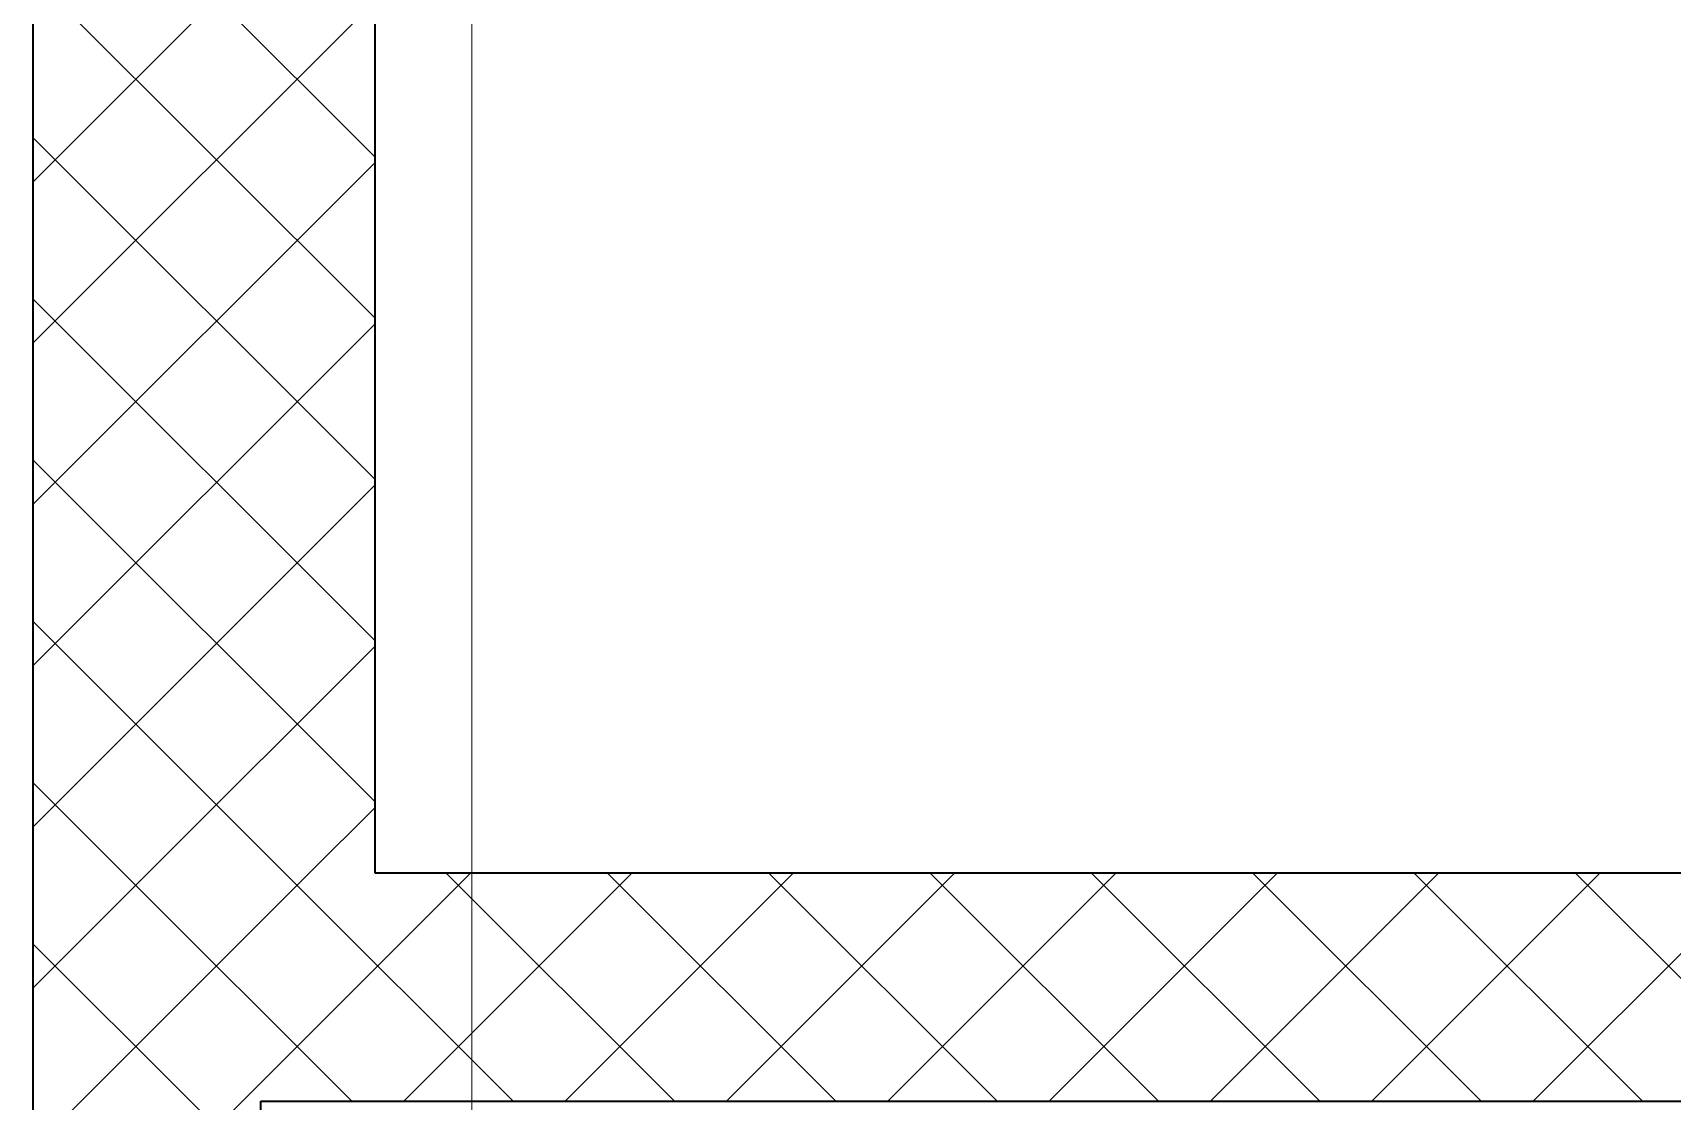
# Model space of a CAD drawing. Extents: x -1132 to 613, y -233 to 616.
# Drawn here: x -789.51 to -760.76, y 383.38 to 402.12 of the extents above; entities that cross this region are included whole.
import ezdxf
from ezdxf.lldxf.tags import DXFTag

# ---------------------------------------------------------------- set-up
doc = ezdxf.new("R2010")
doc.units = 0
doc.layers.get('0').update_dxf_attribs({"lineweight": 13})
for name, color, linetype, lineweight in [('A-WALL-____-MCUT', 7, 'Continuous', 35), ('A-WALL-____-PATT', 7, 'Continuous', 35), ('S-GRID-____-OTLN', 7, 'Continuous', 5)]:
    doc.layers.add(name, color=color, linetype=linetype, lineweight=lineweight)
tags = doc.linetypes.add('_Rasterlinie_', pattern=[0.375, 0.2, -0.05, 0.075, -0.05]).pattern_tags.tags
tags[10:11] = [DXFTag(74, 4), DXFTag(75, 0), DXFTag(340, '0'), DXFTag(46, 1.0), DXFTag(50, 0.0), DXFTag(44, 0.0), DXFTag(45, 0.0)]
tags[8:9] = [DXFTag(74, 4), DXFTag(75, 0), DXFTag(340, '0'), DXFTag(46, 1.0), DXFTag(50, 0.0), DXFTag(44, 0.0), DXFTag(45, 0.0)]
tags[6:7] = [DXFTag(74, 4), DXFTag(75, 0), DXFTag(340, '0'), DXFTag(46, 1.0), DXFTag(50, 0.0), DXFTag(44, 0.0), DXFTag(45, 0.0)]
tags[4:5] = [DXFTag(74, 4), DXFTag(75, 0), DXFTag(340, '0'), DXFTag(46, 1.0), DXFTag(50, 0.0), DXFTag(44, 0.0), DXFTag(45, 0.0)]

# ---------------------------------------------------------------- blocks, each defined once
blk = doc.blocks.new('Referenz-A0UJ2EK7XE', base_point=(-1124.077, -162.872))
at = {"layer": 'A-WALL-____-MCUT', "color": 0, "linetype": 'Continuous', "ltscale": 0.35}
for p, q in [((-789.506, 432.978), (-789.506, 321.376)), ((-783.506, 387.378), (-783.506, 432.978)), ((-717.306, 387.378), (-783.506, 387.378)), ((-785.506, 321.376), (-785.506, 383.378)), ((-785.506, 383.378), (-723.506, 383.378))]:
    blk.add_line(p, q, dxfattribs=at)
at = {"layer": 'A-WALL-____-PATT', "color": 0, "linetype": 'Continuous', "lineweight": 9, "ltscale": 0.13}
for p, q in [((-783.506, 399.94), (-789.506, 405.94)), ((-789.506, 399.501), (-783.506, 405.501)), ((-783.506, 397.112), (-789.506, 403.112)), ((-789.506, 396.673), (-783.506, 402.673)), ((-783.506, 394.284), (-789.506, 400.284)), ((-789.506, 393.844), (-783.506, 399.844)), ((-783.506, 391.455), (-789.506, 397.455)), ((-789.506, 391.016), (-783.506, 397.016)), ((-783.506, 388.627), (-789.506, 394.627)), ((-789.506, 388.188), (-783.506, 394.188)), ((-785.086, 387.378), (-789.506, 391.798)), ((-787.487, 387.378), (-783.506, 391.359)), ((-787.914, 387.378), (-789.506, 388.97)), ((-784.659, 387.378), (-783.506, 388.531)), ((-789.506, 385.359), (-787.487, 387.378)), ((-788.659, 383.378), (-784.659, 387.378)), ((-783.914, 383.378), (-787.914, 387.378)), ((-785.83, 383.378), (-781.83, 387.378)), ((-781.086, 383.378), (-785.086, 387.378)), ((-783.002, 383.378), (-779.002, 387.378)), ((-778.258, 383.378), (-782.258, 387.378)), ((-780.173, 383.378), (-776.173, 387.378)), ((-775.429, 383.378), (-779.429, 387.378)), ((-777.345, 383.378), (-773.345, 387.378)), ((-772.601, 383.378), (-776.601, 387.378)), ((-774.516, 383.378), (-770.516, 387.378)), ((-769.772, 383.378), (-773.772, 387.378)), ((-771.688, 383.378), (-767.688, 387.378)), ((-766.944, 383.378), (-770.944, 387.378)), ((-768.86, 383.378), (-764.86, 387.378)), ((-764.115, 383.378), (-768.115, 387.378)), ((-766.031, 383.378), (-762.031, 387.378)), ((-761.287, 383.378), (-765.287, 387.378)), ((-763.203, 383.378), (-759.203, 387.378)), ((-758.459, 383.378), (-762.459, 387.378)), ((-786.743, 383.378), (-789.506, 386.141)), ((-789.506, 382.531), (-788.659, 383.378)), ((-789.506, 379.702), (-785.83, 383.378)), ((-785.506, 382.141), (-786.743, 383.378))]:
    blk.add_line(p, q, dxfattribs=at)
at = {"layer": 'S-GRID-____-OTLN', "color": 0, "linetype": '_Rasterlinie_', "ltscale": 0.13}
blk.add_line((-781.806, -159.103), (-781.806, 585.978), dxfattribs=at)

msp = doc.modelspace()

# ---------------------------------------------------------------- block references
at = {"color": 9, "lineweight": 25, "ltscale": 0.25, "true_color": 0xc0c0c0}
msp.add_blockref('Referenz-A0UJ2EK7XE', (-1124.077, -162.872), dxfattribs=at)

doc.saveas('drawing.dxf')
